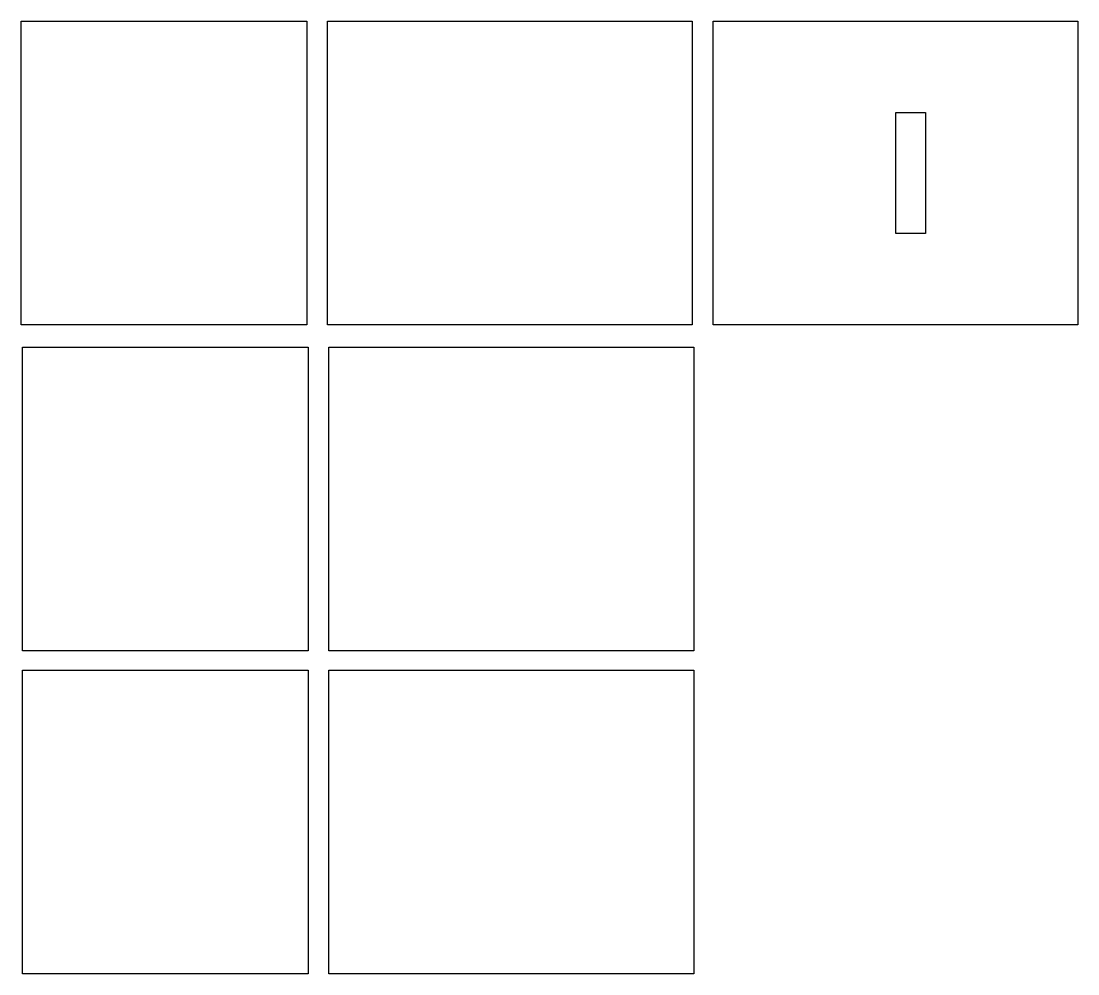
# Model space of a CAD drawing. Extents: x 26 to 1009, y 227 to 1114.
import ezdxf

# ---------------------------------------------------------------- set-up
doc = ezdxf.new("R2010")
doc.units = 0
doc.layers.add('Layer_1', color=7, linetype='CONTINUOUS')

msp = doc.modelspace()

# ---------------------------------------------------------------- linework, layer by layer
at = {"layer": 'Layer_1', "color": 1}
for points in [[(25.858737, 1113.815196), (291.517745, 1113.815196), (291.517745, 831.1483), (25.858737, 831.1483), (25.858737, 1113.815196)], [(310.84104, 1113.815076), (650.200584, 1113.815076), (650.200584, 831.148452), (310.84104, 831.148452), (310.84104, 1113.815076)], [(669.524024, 1113.815076), (1008.883568, 1113.815076), (1008.883568, 831.148452), (669.524024, 831.148452), (669.524024, 1113.815076)], [(27.240258, 810.458538), (292.899266, 810.458538), (292.899266, 527.791642), (27.240258, 527.791642), (27.240258, 810.458538)], [(312.222584, 810.458417), (651.582128, 810.458417), (651.582128, 527.791793), (312.222584, 527.791793), (312.222584, 810.458417)], [(27.240262, 509.83714), (292.89927, 509.83714), (292.89927, 227.170244), (27.240262, 227.170244), (27.240262, 509.83714)], [(312.22256, 509.83702), (651.582104, 509.83702), (651.582104, 227.170396), (312.22256, 227.170396), (312.22256, 509.83702)]]:
    msp.add_lwpolyline(points, close=True, dxfattribs=at)
at = {"layer": 'Layer_1', "color": 5}
msp.add_lwpolyline([(839.59688, 1028.781676), (867.157244, 1028.781676), (867.157244, 916.181948), (839.59688, 916.181948), (839.59688, 1028.781676)], close=True, dxfattribs=at)

doc.saveas('drawing.dxf')
